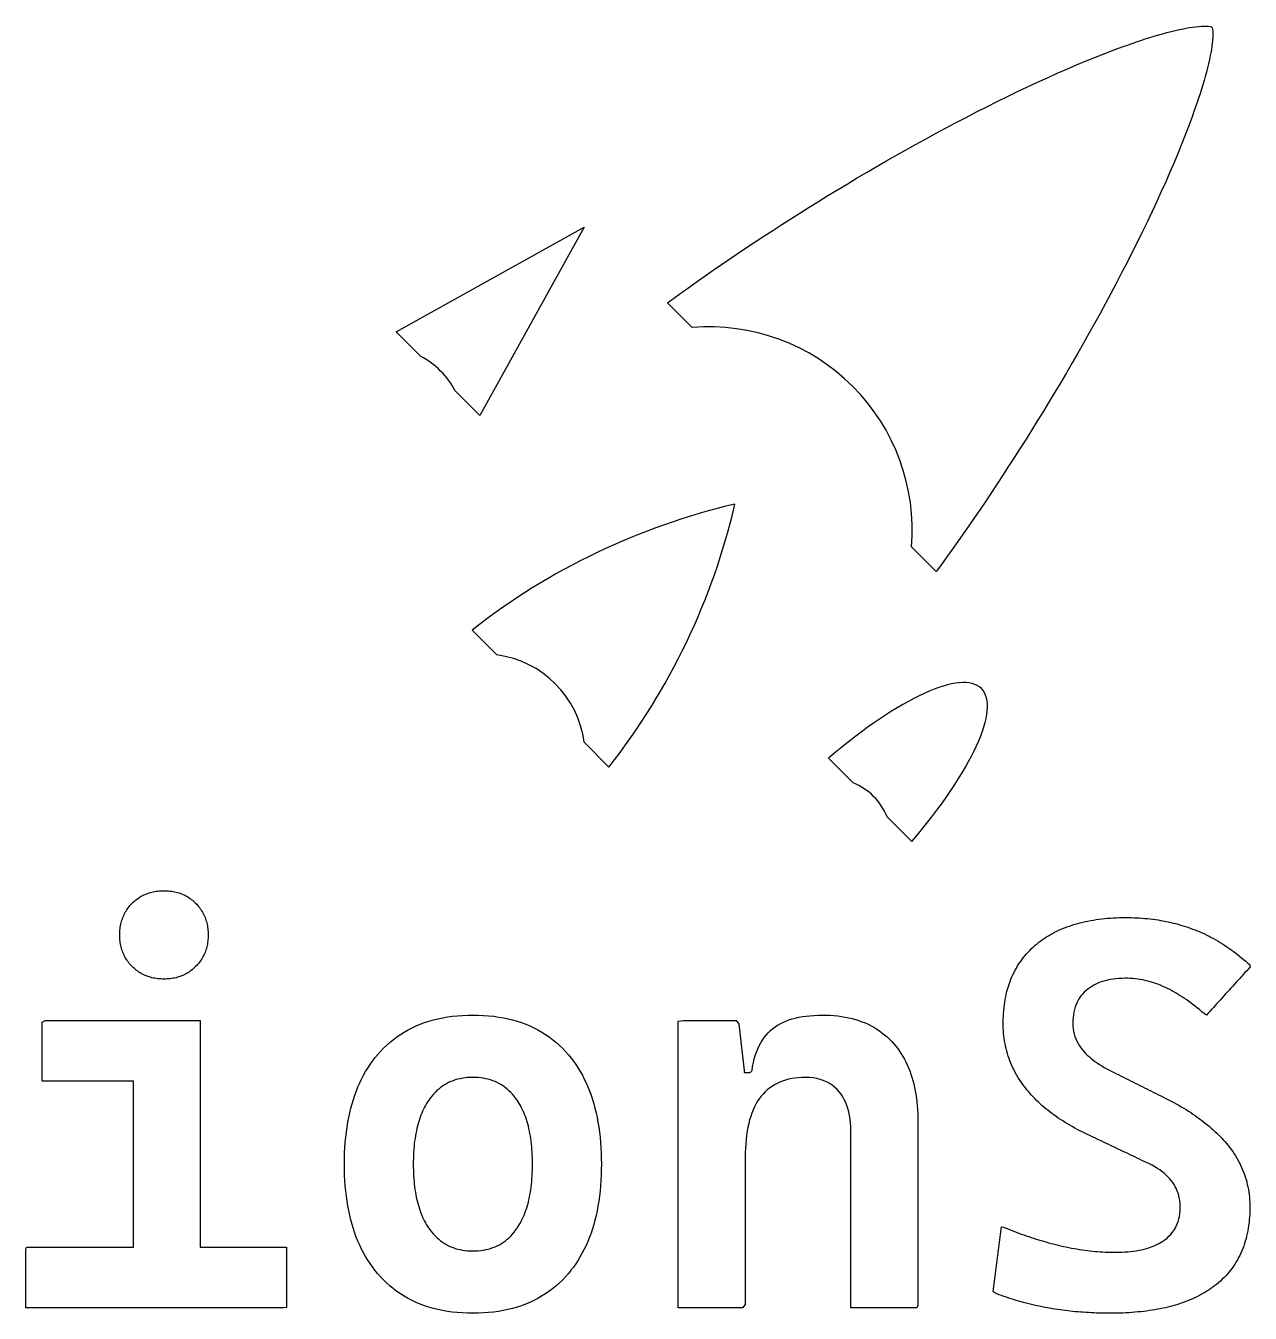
# Model space of a CAD drawing. Header units: millimetres. Extents: x 0 to 60, y 0 to 24.2.
# Drawn here: x 16.66 to 37.69, y 2.05 to 24.15 of the extents above; entities that cross this region are included whole.
import ezdxf

# ---------------------------------------------------------------- set-up
doc = ezdxf.new("R2010")
doc.units = ezdxf.units.MM
doc.layers.add('OUTLINE', color=7, linetype='Continuous')

msp = doc.modelspace()

# ---------------------------------------------------------------- linework, layer by layer
at = {"layer": 'OUTLINE'}
for p, q in [((23.0205, 18.8981), (26.2504, 20.6924)), ((26.2504, 20.6924), (24.456, 17.4626)), ((28.1023, 18.9716), (27.678, 19.3958)), ((23.4448, 18.4738), (23.0205, 18.8981)), ((24.456, 17.4626), (24.0318, 17.8868)), ((32.293, 14.7808), (31.8687, 15.2051)), ((24.7471, 13.3511), (24.3228, 13.7754)), ((26.6726, 11.4256), (26.2483, 11.8499)), ((30.8686, 11.1524), (30.4443, 11.5766)), ((31.8728, 10.1482), (31.4485, 10.5725))]:
    msp.add_line(p, q, dxfattribs=at)
for points in [[(19.0864, 7.7865), (19.0595, 7.7854), (19.0321, 7.785), (19.0048, 7.7854), (18.9779, 7.7865), (18.9514, 7.7884), (18.9253, 7.791), (18.8995, 7.7943), (18.8742, 7.7984), (18.8493, 7.8032), (18.8248, 7.8088), (18.8007, 7.8151), (18.777, 7.8222), (18.7538, 7.83), (18.7309, 7.8385), (18.7084, 7.8478), (18.6863, 7.8579), (18.6646, 7.8686), (18.6434, 7.8801), (18.6225, 7.8924), (18.602, 7.9054), (18.582, 7.9192), (18.5623, 7.9337), (18.543, 7.9489), (18.5242, 7.9649), (18.5057, 7.9816), (18.4877, 7.9991), (18.4702, 8.0171), (18.4535, 8.0355), (18.4375, 8.0544), (18.4223, 8.0736), (18.4078, 8.0933), (18.394, 8.1133), (18.381, 8.1338), (18.3688, 8.1547), (18.3572, 8.1759), (18.3465, 8.1976), (18.3364, 8.2197), (18.3271, 8.2422), (18.3186, 8.2651), (18.3108, 8.2884), (18.3037, 8.312), (18.2974, 8.3361), (18.2918, 8.3606), (18.287, 8.3856), (18.2829, 8.4109), (18.2795, 8.4366), (18.2769, 8.4627), (18.2751, 8.4892), (18.274, 8.5161), (18.2736, 8.5435), (18.274, 8.5708), (18.2751, 8.5977), (18.2769, 8.6243), (18.2795, 8.6504), (18.2829, 8.6761), (18.287, 8.7014), (18.2918, 8.7263), (18.2974, 8.7508), (18.3037, 8.7749), (18.3107, 8.7986), (18.3185, 8.8219), (18.3271, 8.8448), (18.3364, 8.8673), (18.3464, 8.8894), (18.3572, 8.911), (18.3687, 8.9323), (18.381, 8.9532), (18.394, 8.9736), (18.4077, 8.9937), (18.4222, 9.0134), (18.4374, 9.0326), (18.4534, 9.0515), (18.4701, 9.0699), (18.4876, 9.0879), (18.5056, 9.1054), (18.5241, 9.1221), (18.5429, 9.1381), (18.5622, 9.1533), (18.5818, 9.1678), (18.6019, 9.1816), (18.6224, 9.1946), (18.6432, 9.2068), (18.6645, 9.2184), (18.6862, 9.2291), (18.7083, 9.2392), (18.7308, 9.2485), (18.7536, 9.257), (18.7769, 9.2648), (18.8006, 9.2719), (18.8247, 9.2782), (18.8492, 9.2838), (18.8741, 9.2886), (18.8994, 9.2927), (18.9251, 9.296), (18.9513, 9.2986), (18.9778, 9.3005), (19.0047, 9.3016), (19.032, 9.302), (19.0594, 9.3016), (19.0863, 9.3005), (19.1128, 9.2987), (19.1389, 9.2961), (19.1647, 9.2927), (19.19, 9.2886), (19.2149, 9.2838), (19.2394, 9.2782), (19.2635, 9.2719), (19.2872, 9.2649), (19.3105, 9.2571), (19.3334, 9.2485), (19.3558, 9.2392), (19.3779, 9.2292), (19.3996, 9.2184), (19.4209, 9.2069), (19.4417, 9.1946), (19.4622, 9.1816), (19.4823, 9.1679), (19.5019, 9.1534), (19.5212, 9.1382), (19.54, 9.1222), (19.5585, 9.1055), (19.5765, 9.088), (19.594, 9.07), (19.6107, 9.0515), (19.6267, 9.0327), (19.6419, 9.0134), (19.6564, 8.9938), (19.6702, 8.9737), (19.6832, 8.9533), (19.6954, 8.9324), (19.7069, 8.9111), (19.7177, 8.8894), (19.7278, 8.8674), (19.737, 8.8449), (19.7456, 8.822), (19.7534, 8.7987), (19.7605, 8.775), (19.7668, 8.7509), (19.7724, 8.7264), (19.7772, 8.7015), (19.7813, 8.6762), (19.7846, 8.6505), (19.7872, 8.6244), (19.7891, 8.5978), (19.7902, 8.5709), (19.7906, 8.5436), (19.7902, 8.5162), (19.7891, 8.4893), (19.7872, 8.4628), (19.7846, 8.4367), (19.7813, 8.411), (19.7772, 8.3856), (19.7724, 8.3607), (19.7668, 8.3362), (19.7605, 8.3121), (19.7534, 8.2884), (19.7456, 8.2652), (19.7371, 8.2423), (19.7278, 8.2198), (19.7177, 8.1977), (19.707, 8.176), (19.6954, 8.1548), (19.6832, 8.1339), (19.6702, 8.1134), (19.6564, 8.0934), (19.6419, 8.0737), (19.6267, 8.0545), (19.6107, 8.0356), (19.594, 8.0172), (19.5765, 7.9991), (19.5585, 7.9817), (19.5401, 7.9649), (19.5212, 7.949), (19.502, 7.9337), (19.4823, 7.9192), (19.4623, 7.9055), (19.4418, 7.8924), (19.4209, 7.8802), (19.3997, 7.8687), (19.378, 7.8579), (19.3559, 7.8478), (19.3334, 7.8385), (19.3105, 7.83), (19.2873, 7.8222), (19.2636, 7.8151), (19.2395, 7.8088), (19.215, 7.8032), (19.1901, 7.7984), (19.1647, 7.7943), (19.139, 7.791), (19.1129, 7.7884)], [(35.388, 2.0486), (35.3327, 2.0478), (35.2768, 2.0475), (35.2302, 2.0477), (35.1838, 2.0481), (35.1375, 2.0489), (35.0914, 2.0501), (35.0454, 2.0515), (34.9997, 2.0533), (34.954, 2.0553), (34.9086, 2.0577), (34.8633, 2.0605), (34.8182, 2.0635), (34.7733, 2.0669), (34.7285, 2.0705), (34.6839, 2.0746), (34.6395, 2.0789), (34.5952, 2.0835), (34.5511, 2.0885), (34.5072, 2.0938), (34.4634, 2.0994), (34.4199, 2.1053), (34.3764, 2.1115), (34.3332, 2.1181), (34.2901, 2.125), (34.2472, 2.1322), (34.2044, 2.1397), (34.1577, 2.1483), (34.1108, 2.1574), (34.0643, 2.1669), (34.0182, 2.1767), (33.9726, 2.1868), (33.9273, 2.1973), (33.8824, 2.2082), (33.838, 2.2194), (33.7939, 2.231), (33.7503, 2.2429), (33.7071, 2.2552), (33.6643, 2.2679), (33.6218, 2.2809), (33.5798, 2.2942), (33.5382, 2.3079), (33.497, 2.322), (33.4563, 2.3364), (33.4159, 2.3512), (33.3759, 2.3664), (33.3363, 2.3819), (33.2972, 2.3977), (33.2679, 2.4199), (33.2737, 2.4645), (33.2796, 2.509), (33.2854, 2.5535), (33.2913, 2.598), (33.2972, 2.6425), (33.303, 2.687), (33.3089, 2.7316), (33.3147, 2.7761), (33.3206, 2.8206), (33.3265, 2.8651), (33.3323, 2.9096), (33.3382, 2.9541), (33.344, 2.9987), (33.3499, 3.0432), (33.3558, 3.0877), (33.3616, 3.1322), (33.3675, 3.1767), (33.3733, 3.2212), (33.3792, 3.2658), (33.3851, 3.3103), (33.3909, 3.3548), (33.3968, 3.3993), (33.4026, 3.4438), (33.4085, 3.4883), (33.4144, 3.5329), (33.4507, 3.5262), (33.494, 3.5082), (33.5372, 3.4906), (33.5803, 3.4733), (33.6234, 3.4564), (33.6664, 3.4399), (33.7093, 3.4237), (33.7522, 3.4079), (33.795, 3.3926), (33.8378, 3.3775), (33.8804, 3.3629), (33.923, 3.3486), (33.9656, 3.3347), (34.0081, 3.3212), (34.0505, 3.308), (34.0928, 3.2953), (34.1351, 3.2829), (34.1773, 3.2709), (34.2194, 3.2592), (34.2615, 3.2479), (34.3035, 3.237), (34.3454, 3.2265), (34.3873, 3.2164), (34.4301, 3.2064), (34.4771, 3.1958), (34.5238, 3.1858), (34.5703, 3.1763), (34.6165, 3.1674), (34.6624, 3.1589), (34.7081, 3.151), (34.7535, 3.1436), (34.7987, 3.1367), (34.8436, 3.1303), (34.8883, 3.1245), (34.9327, 3.1192), (34.9768, 3.1144), (35.0207, 3.1101), (35.0644, 3.1063), (35.1078, 3.1031), (35.1509, 3.1004), (35.1938, 3.0982), (35.2364, 3.0965), (35.2788, 3.0953), (35.3209, 3.0947), (35.3669, 3.0946), (35.4228, 3.0954), (35.4772, 3.0972), (35.5303, 3.1001), (35.5819, 3.1039), (35.6321, 3.1089), (35.6809, 3.1148), (35.7283, 3.1218), (35.7742, 3.1298), (35.8188, 3.1388), (35.8619, 3.1489), (35.9036, 3.1599), (35.9439, 3.1721), (35.9828, 3.1852), (36.0202, 3.1994), (36.0563, 3.2146), (36.0909, 3.2308), (36.1241, 3.2481), (36.1559, 3.2664), (36.1862, 3.2857), (36.2209, 3.3103), (36.256, 3.3385), (36.2886, 3.3684), (36.3187, 3.3999), (36.3462, 3.433), (36.3712, 3.4678), (36.3936, 3.5042), (36.4135, 3.5422), (36.4309, 3.5818), (36.4457, 3.6231), (36.458, 3.666), (36.4678, 3.7105), (36.475, 3.7567), (36.4797, 3.8045), (36.4818, 3.8539), (36.4815, 3.9002), (36.4789, 3.9435), (36.4741, 3.9859), (36.467, 4.0273), (36.4576, 4.0677), (36.446, 4.1073), (36.4321, 4.1459), (36.416, 4.1835), (36.3976, 4.2202), (36.377, 4.256), (36.3541, 4.2908), (36.329, 4.3246), (36.3016, 4.3576), (36.2719, 4.3896), (36.24, 4.4206), (36.2058, 4.4507), (36.1694, 4.4799), (36.1307, 4.5081), (36.0898, 4.5353), (36.0466, 4.5617), (36.0012, 4.5871), (35.9535, 4.6115), (35.9057, 4.6342), (35.8652, 4.6535), (35.8246, 4.6727), (35.784, 4.692), (35.7435, 4.7113), (35.7029, 4.7305), (35.6624, 4.7498), (35.6218, 4.7691), (35.5813, 4.7884), (35.5407, 4.8076), (35.5002, 4.8269), (35.4596, 4.8462), (35.419, 4.8654), (35.3785, 4.8847), (35.3379, 4.904), (35.2974, 4.9232), (35.2568, 4.9425), (35.2163, 4.9618), (35.1757, 4.9811), (35.1352, 5.0003), (35.0946, 5.0196), (35.054, 5.0389), (35.0135, 5.0581), (34.9729, 5.0774), (34.9324, 5.0967), (34.8918, 5.116), (34.8468, 5.1374), (34.8016, 5.1595), (34.7571, 5.182), (34.7133, 5.2048), (34.6703, 5.228), (34.6279, 5.2515), (34.5863, 5.2753), (34.5453, 5.2995), (34.5051, 5.324), (34.4656, 5.3488), (34.4267, 5.374), (34.3886, 5.3995), (34.3512, 5.4254), (34.3145, 5.4516), (34.2785, 5.4782), (34.2432, 5.5051), (34.2086, 5.5323), (34.1747, 5.5599), (34.1416, 5.5878), (34.1091, 5.616), (34.0773, 5.6446), (34.0463, 5.6736), (34.0159, 5.7028), (33.9862, 5.7325), (33.9573, 5.7624), (33.9291, 5.7927), (33.9015, 5.8233), (33.8747, 5.8543), (33.8486, 5.8856), (33.8232, 5.9173), (33.7959, 5.9528), (33.7689, 5.9895), (33.743, 6.0267), (33.7182, 6.0643), (33.6945, 6.1024), (33.6718, 6.1408), (33.6503, 6.1796), (33.6297, 6.2189), (33.6103, 6.2586), (33.5919, 6.2987), (33.5746, 6.3392), (33.5584, 6.3801), (33.5432, 6.4214), (33.5292, 6.4631), (33.5161, 6.5053), (33.5042, 6.5478), (33.4933, 6.5908), (33.4835, 6.6342), (33.4748, 6.678), (33.4671, 6.7222), (33.4605, 6.7668), (33.455, 6.8119), (33.4506, 6.8573), (33.4472, 6.9032), (33.4449, 6.9495), (33.4437, 6.9961), (33.4435, 7.0448), (33.4444, 7.0961), (33.4462, 7.1467), (33.449, 7.1966), (33.4528, 7.2458), (33.4577, 7.2943), (33.4635, 7.3421), (33.4702, 7.3891), (33.478, 7.4355), (33.4868, 7.4812), (33.4966, 7.5261), (33.5073, 7.5704), (33.5191, 7.614), (33.5318, 7.6568), (33.5455, 7.699), (33.5602, 7.7405), (33.576, 7.7812), (33.5927, 7.8213), (33.6103, 7.8606), (33.629, 7.8993), (33.6487, 7.9372), (33.6694, 7.9744), (33.691, 8.011), (33.7137, 8.0468), (33.7373, 8.0819), (33.7619, 8.1164), (33.7875, 8.1501), (33.8142, 8.1831), (33.8418, 8.2155), (33.8703, 8.2471), (33.8999, 8.278), (33.9305, 8.3082), (33.9621, 8.3377), (33.9946, 8.3665), (34.0247, 8.3918), (34.0554, 8.4163), (34.0867, 8.4402), (34.1188, 8.4633), (34.1515, 8.4858), (34.1848, 8.5076), (34.2188, 8.5287), (34.2535, 8.5491), (34.2889, 8.5688), (34.3249, 8.5879), (34.3616, 8.6062), (34.399, 8.6239), (34.437, 8.6408), (34.4756, 8.6571), (34.515, 8.6727), (34.555, 8.6876), (34.5957, 8.7018), (34.637, 8.7153), (34.679, 8.7281), (34.7217, 8.7403), (34.765, 8.7517), (34.809, 8.7625), (34.8537, 8.7726), (34.899, 8.782), (34.945, 8.7907), (34.9917, 8.7987), (35.039, 8.806), (35.087, 8.8126), (35.1357, 8.8186), (35.185, 8.8238), (35.235, 8.8284), (35.2856, 8.8323), (35.3369, 8.8355), (35.3889, 8.838), (35.4415, 8.8398), (35.4949, 8.8409), (35.5488, 8.8413), (35.5973, 8.8411), (35.6447, 8.8403), (35.6917, 8.8389), (35.7385, 8.8369), (35.785, 8.8344), (35.8312, 8.8312), (35.8771, 8.8275), (35.9227, 8.8231), (35.9681, 8.8182), (36.0131, 8.8127), (36.0579, 8.8066), (36.1024, 8.7999), (36.1466, 8.7926), (36.1905, 8.7847), (36.2342, 8.7763), (36.2775, 8.7672), (36.3206, 8.7576), (36.3634, 8.7474), (36.4059, 8.7365), (36.4481, 8.7251), (36.49, 8.7131), (36.5317, 8.7006), (36.573, 8.6874), (36.6141, 8.6736), (36.6549, 8.6593), (36.6954, 8.6443), (36.7359, 8.6287), (36.7767, 8.6122), (36.8173, 8.5951), (36.8576, 8.5774), (36.8976, 8.559), (36.9373, 8.54), (36.9768, 8.5204), (37.016, 8.5001), (37.0549, 8.4793), (37.0936, 8.4578), (37.132, 8.4356), (37.1701, 8.4129), (37.2079, 8.3895), (37.2455, 8.3655), (37.2828, 8.3408), (37.3199, 8.3155), (37.3566, 8.2896), (37.3931, 8.2631), (37.4294, 8.2359), (37.4653, 8.2082), (37.501, 8.1798), (37.5365, 8.1507), (37.5716, 8.121), (37.6065, 8.0908), (37.6411, 8.0598), (37.6755, 8.0283), (37.6851, 7.9958), (37.6549, 7.9625), (37.6248, 7.9292), (37.5946, 7.896), (37.5645, 7.8627), (37.5343, 7.8294), (37.5041, 7.7962), (37.474, 7.7629), (37.4438, 7.7296), (37.4137, 7.6964), (37.3835, 7.6631), (37.3533, 7.6298), (37.3232, 7.5966), (37.293, 7.5633), (37.2629, 7.5301), (37.2327, 7.4968), (37.2025, 7.4635), (37.1724, 7.4303), (37.1422, 7.397), (37.1121, 7.3637), (37.0819, 7.3305), (37.0518, 7.2972), (37.0216, 7.2639), (36.9914, 7.2307), (36.9613, 7.1974), (36.9311, 7.1641), (36.8938, 7.1921), (36.8559, 7.2244), (36.8182, 7.2559), (36.7805, 7.2865), (36.743, 7.3162), (36.7056, 7.345), (36.6684, 7.3729), (36.6312, 7.4), (36.5942, 7.4262), (36.5573, 7.4515), (36.5205, 7.4759), (36.4838, 7.4995), (36.4472, 7.5221), (36.4108, 7.5439), (36.3745, 7.5649), (36.3383, 7.5849), (36.3022, 7.6041), (36.2662, 7.6223), (36.2298, 7.64), (36.1863, 7.6599), (36.1429, 7.6785), (36.0994, 7.6958), (36.0561, 7.7117), (36.0127, 7.7263), (35.9693, 7.7395), (35.926, 7.7515), (35.8827, 7.7621), (35.8394, 7.7713), (35.7961, 7.7792), (35.7529, 7.7858), (35.7096, 7.7911), (35.6664, 7.795), (35.6232, 7.7976), (35.5801, 7.7989), (35.5309, 7.7988), (35.4781, 7.7972), (35.4268, 7.794), (35.3769, 7.7894), (35.3286, 7.7832), (35.2819, 7.7754), (35.2366, 7.7661), (35.1928, 7.7554), (35.1506, 7.743), (35.1098, 7.7292), (35.0706, 7.7138), (35.0329, 7.6968), (34.9967, 7.6784), (34.9621, 7.6584), (34.9289, 7.6369), (34.8973, 7.6138), (34.8655, 7.5879), (34.8342, 7.5587), (34.8051, 7.5277), (34.7785, 7.4951), (34.7541, 7.4607), (34.7321, 7.4246), (34.7124, 7.3867), (34.6951, 7.3471), (34.6801, 7.3058), (34.6675, 7.2628), (34.6572, 7.218), (34.6492, 7.1715), (34.6436, 7.1233), (34.6403, 7.0733), (34.6394, 7.0221), (34.641, 6.9757), (34.6452, 6.9303), (34.6522, 6.886), (34.6619, 6.8426), (34.6742, 6.8003), (34.6893, 6.759), (34.707, 6.7187), (34.7274, 6.6795), (34.7505, 6.6412), (34.7763, 6.604), (34.8048, 6.5679), (34.8304, 6.5385), (34.8576, 6.5095), (34.8865, 6.481), (34.9171, 6.4529), (34.9492, 6.4253), (34.9831, 6.3981), (35.0185, 6.3713), (35.0557, 6.345), (35.0944, 6.3192), (35.1349, 6.2938), (35.1769, 6.2688), (35.2206, 6.2443), (35.266, 6.2202), (35.3083, 6.199), (35.3485, 6.179), (35.3887, 6.159), (35.4289, 6.1389), (35.4691, 6.1189), (35.5093, 6.0989), (35.5495, 6.0789), (35.5897, 6.0589), (35.6299, 6.0389), (35.6701, 6.0189), (35.7103, 5.9989), (35.7505, 5.9789), (35.7907, 5.9589), (35.8309, 5.9389), (35.8711, 5.9189), (35.9113, 5.8989), (35.9515, 5.8789), (35.9917, 5.8589), (36.0319, 5.8389), (36.0721, 5.8189), (36.1123, 5.7989), (36.1525, 5.7789), (36.1927, 5.7589), (36.2367, 5.7369), (36.2825, 5.7135), (36.3275, 5.6899), (36.3719, 5.666), (36.4155, 5.6419), (36.4584, 5.6176), (36.5006, 5.593), (36.5421, 5.5682), (36.5829, 5.5432), (36.6229, 5.518), (36.6623, 5.4925), (36.7009, 5.4667), (36.7389, 5.4408), (36.7761, 5.4146), (36.8126, 5.3881), (36.8484, 5.3615), (36.8835, 5.3346), (36.9178, 5.3074), (36.9515, 5.28), (36.9844, 5.2524), (37.0167, 5.2246), (37.0482, 5.1965), (37.079, 5.1682), (37.1091, 5.1397), (37.1385, 5.1109), (37.1672, 5.0819), (37.1952, 5.0526), (37.2224, 5.0232), (37.249, 4.9935), (37.2748, 4.9635), (37.3002, 4.933), (37.329, 4.8969), (37.3566, 4.8603), (37.3832, 4.8232), (37.4086, 4.7858), (37.4328, 4.7479), (37.4559, 4.7096), (37.4779, 4.6708), (37.4987, 4.6317), (37.5184, 4.5921), (37.5369, 4.5521), (37.5543, 4.5116), (37.5705, 4.4707), (37.5856, 4.4294), (37.5996, 4.3877), (37.6124, 4.3456), (37.6241, 4.303), (37.6346, 4.26), (37.644, 4.2165), (37.6522, 4.1727), (37.6593, 4.1284), (37.6653, 4.0836), (37.6701, 4.0385), (37.6738, 3.9929), (37.6763, 3.9469), (37.6777, 3.9005), (37.678, 3.8523), (37.6771, 3.8012), (37.6753, 3.7508), (37.6724, 3.7011), (37.6685, 3.6521), (37.6636, 3.6039), (37.6576, 3.5563), (37.6506, 3.5095), (37.6425, 3.4634), (37.6334, 3.418), (37.6233, 3.3733), (37.6121, 3.3293), (37.5999, 3.2861), (37.5867, 3.2436), (37.5725, 3.2018), (37.5572, 3.1607), (37.5408, 3.1203), (37.5235, 3.0806), (37.5051, 3.0417), (37.4856, 3.0034), (37.4652, 2.9659), (37.4437, 2.9291), (37.4211, 2.893), (37.3975, 2.8576), (37.3729, 2.823), (37.3473, 2.789), (37.3206, 2.7558), (37.2929, 2.7233), (37.2642, 2.6915), (37.2344, 2.6604), (37.2036, 2.6301), (37.1717, 2.6004), (37.1388, 2.5715), (37.1049, 2.5433), (37.07, 2.5158), (37.0398, 2.4933), (37.0097, 2.4718), (36.9789, 2.4508), (36.9475, 2.4304), (36.9155, 2.4105), (36.8828, 2.3912), (36.8495, 2.3723), (36.8155, 2.354), (36.7809, 2.3363), (36.7456, 2.319), (36.7097, 2.3023), (36.6731, 2.2862), (36.6359, 2.2705), (36.5981, 2.2554), (36.5596, 2.2408), (36.5205, 2.2268), (36.4807, 2.2132), (36.4403, 2.2002), (36.3992, 2.1878), (36.3575, 2.1758), (36.3151, 2.1644), (36.2721, 2.1536), (36.2285, 2.1432), (36.1842, 2.1334), (36.1393, 2.1241), (36.0937, 2.1154), (36.0475, 2.1072), (36.0006, 2.0995), (35.9531, 2.0923), (35.9049, 2.0857), (35.8561, 2.0796), (35.8067, 2.074), (35.7566, 2.069), (35.7059, 2.0645), (35.6545, 2.0605), (35.6025, 2.057), (35.5498, 2.0541), (35.4965, 2.0517), (35.4425, 2.0499)], [(24.4284, 2.0488), (24.3369, 2.0475), (24.2457, 2.0488), (24.1563, 2.0527), (24.0687, 2.0592), (23.9829, 2.0682), (23.899, 2.0799), (23.8168, 2.0942), (23.7364, 2.111), (23.6579, 2.1305), (23.5812, 2.1525), (23.5062, 2.1772), (23.4331, 2.2044), (23.3618, 2.2342), (23.2923, 2.2666), (23.2247, 2.3016), (23.1588, 2.3392), (23.0947, 2.3794), (23.0325, 2.4222), (22.972, 2.4676), (22.9134, 2.5156), (22.8566, 2.5661), (22.8016, 2.6193), (22.7484, 2.675), (22.6983, 2.7318), (22.6538, 2.7862), (22.6112, 2.8423), (22.5703, 2.9001), (22.5313, 2.9597), (22.494, 3.021), (22.4586, 3.084), (22.425, 3.1487), (22.3933, 3.2152), (22.3633, 3.2833), (22.3352, 3.3532), (22.3088, 3.4249), (22.2843, 3.4982), (22.2616, 3.5733), (22.2408, 3.6501), (22.2217, 3.7286), (22.2045, 3.8088), (22.1891, 3.8908), (22.1755, 3.9744), (22.1637, 4.0598), (22.1537, 4.147), (22.1456, 4.2358), (22.1392, 4.3264), (22.1347, 4.4187), (22.132, 4.5127), (22.1312, 4.6084), (22.1321, 4.7044), (22.1348, 4.7985), (22.1394, 4.891), (22.1458, 4.9817), (22.154, 5.0706), (22.164, 5.1579), (22.1758, 5.2434), (22.1894, 5.3271), (22.2049, 5.4091), (22.2221, 5.4894), (22.2412, 5.5679), (22.2621, 5.6447), (22.2847, 5.7197), (22.3093, 5.793), (22.3356, 5.8645), (22.3637, 5.9344), (22.3936, 6.0024), (22.4254, 6.0688), (22.459, 6.1334), (22.4944, 6.1962), (22.5316, 6.2573), (22.5706, 6.3167), (22.6114, 6.3744), (22.654, 6.4303), (22.6985, 6.4844), (22.7485, 6.541), (22.8018, 6.5966), (22.8568, 6.6496), (22.9137, 6.7), (22.9724, 6.7478), (23.0329, 6.793), (23.0952, 6.8357), (23.1593, 6.8757), (23.2252, 6.9132), (23.293, 6.9481), (23.3625, 6.9804), (23.4339, 7.0101), (23.5071, 7.0372), (23.5821, 7.0617), (23.6589, 7.0837), (23.7375, 7.1031), (23.8179, 7.1198), (23.9001, 7.134), (23.9842, 7.1456), (24.0701, 7.1546), (24.1577, 7.161), (24.2472, 7.1649), (24.3385, 7.1661), (24.43, 7.1648), (24.5197, 7.1609), (24.6076, 7.1544), (24.6936, 7.1453), (24.7777, 7.1336), (24.8601, 7.1194), (24.9406, 7.1026), (25.0192, 7.0832), (25.0961, 7.0612), (25.1711, 7.0366), (25.2442, 7.0095), (25.3156, 6.9798), (25.3851, 6.9475), (25.4527, 6.9126), (25.5186, 6.8751), (25.5826, 6.8351), (25.6447, 6.7924), (25.705, 6.7472), (25.7635, 6.6995), (25.8202, 6.6491), (25.875, 6.5961), (25.928, 6.5406), (25.9778, 6.4841), (26.0221, 6.4299), (26.0645, 6.374), (26.1052, 6.3163), (26.1441, 6.2569), (26.1811, 6.1957), (26.2163, 6.1328), (26.2498, 6.0682), (26.2814, 6.0018), (26.3112, 5.9337), (26.3392, 5.8638), (26.3654, 5.7922), (26.3898, 5.7188), (26.4124, 5.6437), (26.4332, 5.5669), (26.4522, 5.4883), (26.4694, 5.408), (26.4847, 5.3259), (26.4983, 5.2421), (26.51, 5.1566), (26.52, 5.0693), (26.5281, 4.9803), (26.5344, 4.8895), (26.5389, 4.797), (26.5416, 4.7027), (26.5425, 4.6067), (26.5416, 4.511), (26.5389, 4.4169), (26.5344, 4.3246), (26.528, 4.2341), (26.5199, 4.1452), (26.5099, 4.0581), (26.4981, 3.9727), (26.4845, 3.889), (26.4691, 3.807), (26.4519, 3.7268), (26.4329, 3.6483), (26.4121, 3.5715), (26.3894, 3.4964), (26.365, 3.4231), (26.3387, 3.3515), (26.3106, 3.2816), (26.2807, 3.2134), (26.249, 3.147), (26.2155, 3.0823), (26.1801, 3.0193), (26.143, 2.958), (26.104, 2.8985), (26.0633, 2.8406), (26.0207, 2.7846), (25.9763, 2.7302), (25.9263, 2.6734), (25.8733, 2.6178), (25.8185, 2.5648), (25.7618, 2.5143), (25.7033, 2.4665), (25.6429, 2.4212), (25.5808, 2.3785), (25.5168, 2.3385), (25.4509, 2.301), (25.3833, 2.266), (25.3138, 2.2337), (25.2424, 2.204), (25.1693, 2.1768), (25.0943, 2.1522), (25.0175, 2.1303), (24.9388, 2.1109), (24.8583, 2.0941), (24.776, 2.0798), (24.6918, 2.0682), (24.6059, 2.0591), (24.518, 2.0527)], [(29.0135, 4.5069), (29.0135, 4.4064), (29.0135, 4.306), (29.0135, 4.2055), (29.0135, 4.1051), (29.0135, 4.0046), (29.0135, 3.9042), (29.0135, 3.8037), (29.0135, 3.7033), (29.0135, 3.6028), (29.0135, 3.5024), (29.0135, 3.4019), (29.0135, 3.3015), (29.0135, 3.201), (29.0135, 3.1006), (29.0135, 3.0001), (29.0135, 2.8997), (29.0135, 2.7992), (29.0135, 2.6988), (29.0135, 2.5983), (29.0135, 2.4979), (29.0135, 2.3974), (29.0135, 2.297), (29.0135, 2.1965), (28.969, 2.1406), (28.8686, 2.1406), (28.7681, 2.1406), (28.6677, 2.1406), (28.5672, 2.1406), (28.4668, 2.1406), (28.3663, 2.1406), (28.2659, 2.1406), (28.1654, 2.1406), (28.065, 2.1406), (27.9645, 2.1406), (27.8641, 2.1406), (27.8641, 2.241), (27.8641, 2.3415), (27.8641, 2.4419), (27.8641, 2.5424), (27.8641, 2.6428), (27.8641, 2.7433), (27.8641, 2.8437), (27.8641, 2.9442), (27.8641, 3.0446), (27.8641, 3.1451), (27.8641, 3.2455), (27.8641, 3.346), (27.8641, 3.4464), (27.8641, 3.5469), (27.8641, 3.6473), (27.8641, 3.7478), (27.8641, 3.8482), (27.8641, 3.9487), (27.8641, 4.0491), (27.8641, 4.1496), (27.8641, 4.25), (27.8641, 4.3504), (27.8641, 4.4509), (27.8641, 4.5513), (27.8641, 4.6518), (27.8641, 4.7522), (27.8641, 4.8527), (27.8641, 4.9531), (27.8641, 5.0536), (27.8641, 5.154), (27.8641, 5.2545), (27.8641, 5.3549), (27.8641, 5.4554), (27.8641, 5.5558), (27.8641, 5.6563), (27.8641, 5.7567), (27.8641, 5.8572), (27.8641, 5.9576), (27.8641, 6.0581), (27.8641, 6.1585), (27.8641, 6.259), (27.8641, 6.3594), (27.8641, 6.4599), (27.8641, 6.5603), (27.8641, 6.6608), (27.8641, 6.7612), (27.8641, 6.8617), (27.8641, 6.9621), (27.8641, 7.0626), (27.9541, 7.0731), (28.0545, 7.0731), (28.155, 7.0731), (28.2554, 7.0731), (28.3559, 7.0731), (28.4563, 7.0731), (28.5567, 7.0731), (28.6572, 7.0731), (28.7576, 7.0731), (28.8581, 7.0731), (28.9039, 7.012), (28.9151, 6.9122), (28.9262, 6.8124), (28.9374, 6.7125), (28.9485, 6.6127), (28.9597, 6.5129), (28.9708, 6.413), (28.982, 6.3132), (28.9931, 6.2134), (28.9969, 6.1797), (29.0375, 6.1797), (29.097, 6.1797), (29.1297, 6.2165), (29.14, 6.2845), (29.1527, 6.3499), (29.1678, 6.4128), (29.1852, 6.4731), (29.205, 6.5309), (29.2271, 6.5861), (29.2516, 6.6388), (29.2785, 6.6889), (29.3077, 6.7365), (29.3393, 6.7815), (29.3732, 6.824), (29.4095, 6.8639), (29.4482, 6.9013), (29.4877, 6.9349), (29.5275, 6.9646), (29.5698, 6.9923), (29.6144, 7.018), (29.6614, 7.0416), (29.7109, 7.0631), (29.7627, 7.0826), (29.8169, 7.1001), (29.8735, 7.1155), (29.9325, 7.1289), (29.9939, 7.1402), (30.0577, 7.1495), (30.1239, 7.1567), (30.1925, 7.1619), (30.2635, 7.165), (30.3369, 7.1661), (30.4059, 7.1653), (30.4732, 7.1625), (30.5392, 7.1579), (30.6038, 7.1514), (30.667, 7.1431), (30.7288, 7.1329), (30.7892, 7.1208), (30.8483, 7.1068), (30.9059, 7.091), (30.9621, 7.0733), (31.0169, 7.0537), (31.0704, 7.0322), (31.1224, 7.0089), (31.1731, 6.9837), (31.2223, 6.9566), (31.2702, 6.9277), (31.3166, 6.8969), (31.3617, 6.8642), (31.4054, 6.8297), (31.4476, 6.7933), (31.4885, 6.755), (31.528, 6.7148), (31.5649, 6.6741), (31.599, 6.6336), (31.6315, 6.5917), (31.6626, 6.5486), (31.6923, 6.5041), (31.7205, 6.4582), (31.7472, 6.411), (31.7724, 6.3625), (31.7962, 6.3126), (31.8185, 6.2614), (31.8394, 6.2089), (31.8588, 6.155), (31.8767, 6.0998), (31.8931, 6.0433), (31.9081, 5.9854), (31.9217, 5.9262), (31.9337, 5.8657), (31.9444, 5.8038), (31.9535, 5.7405), (31.9612, 5.676), (31.9674, 5.6101), (31.9721, 5.5429), (31.9754, 5.4743), (31.9773, 5.4044), (31.9777, 5.3362), (31.9777, 5.2767), (31.9777, 5.2172), (31.9777, 5.1577), (31.9777, 5.0982), (31.9777, 5.0386), (31.9777, 4.9791), (31.9777, 4.9196), (31.9777, 4.8601), (31.9777, 4.8006), (31.9777, 4.741), (31.9777, 4.6815), (31.9777, 4.622), (31.9777, 4.5625), (31.9777, 4.5029), (31.9777, 4.4434), (31.9777, 4.3839), (31.9777, 4.3244), (31.9777, 4.2649), (31.9777, 4.2053), (31.9777, 4.1458), (31.9777, 4.0863), (31.9777, 4.0268), (31.9777, 3.9672), (31.9777, 3.9077), (31.9777, 3.8482), (31.9777, 3.7887), (31.9777, 3.7292), (31.9777, 3.6696), (31.9777, 3.6101), (31.9777, 3.5506), (31.9777, 3.4911), (31.9777, 3.4316), (31.9777, 3.372), (31.9777, 3.3125), (31.9777, 3.253), (31.9777, 3.1935), (31.9777, 3.1339), (31.9777, 3.0744), (31.9777, 3.0149), (31.9777, 2.9554), (31.9777, 2.8959), (31.9777, 2.8363), (31.9777, 2.7768), (31.9777, 2.7173), (31.9777, 2.6578), (31.9777, 2.5982), (31.9777, 2.5387), (31.9777, 2.4792), (31.9777, 2.4197), (31.9777, 2.3602), (31.9777, 2.3006), (31.9777, 2.2411), (31.9777, 2.1816), (31.9592, 2.1406), (31.8997, 2.1406), (31.8401, 2.1406), (31.7806, 2.1406), (31.7211, 2.1406), (31.6616, 2.1406), (31.602, 2.1406), (31.5425, 2.1406), (31.483, 2.1406), (31.4235, 2.1406), (31.364, 2.1406), (31.3044, 2.1406), (31.2449, 2.1406), (31.1854, 2.1406), (31.1259, 2.1406), (31.0663, 2.1406), (31.0068, 2.1406), (30.9473, 2.1406), (30.8878, 2.1406), (30.8283, 2.1406), (30.8283, 2.2001), (30.8283, 2.2596), (30.8283, 2.3191), (30.8283, 2.3787), (30.8283, 2.4382), (30.8283, 2.4977), (30.8283, 2.5572), (30.8283, 2.6167), (30.8283, 2.6763), (30.8283, 2.7358), (30.8283, 2.7953), (30.8283, 2.8548), (30.8283, 2.9143), (30.8283, 2.9739), (30.8283, 3.0334), (30.8283, 3.0929), (30.8283, 3.1524), (30.8283, 3.212), (30.8283, 3.2715), (30.8283, 3.331), (30.8283, 3.3905), (30.8283, 3.45), (30.8283, 3.5096), (30.8283, 3.5691), (30.8283, 3.6286), (30.8283, 3.6881), (30.8283, 3.7477), (30.8283, 3.8072), (30.8283, 3.8667), (30.8283, 3.9262), (30.8283, 3.9857), (30.8283, 4.0453), (30.8283, 4.1048), (30.8283, 4.1643), (30.8283, 4.2238), (30.8283, 4.2834), (30.8283, 4.3429), (30.8283, 4.4024), (30.8283, 4.4619), (30.8283, 4.5214), (30.8283, 4.581), (30.8283, 4.6405), (30.8283, 4.7), (30.8283, 4.7595), (30.8283, 4.819), (30.8283, 4.8786), (30.8283, 4.9381), (30.8283, 4.9976), (30.8283, 5.0571), (30.8283, 5.1167), (30.8282, 5.1785), (30.8264, 5.2492), (30.8218, 5.3171), (30.8146, 5.3824), (30.8047, 5.445), (30.792, 5.5048), (30.7767, 5.562), (30.7587, 5.6165), (30.738, 5.6683), (30.7146, 5.7173), (30.6884, 5.7637), (30.6596, 5.8074), (30.6281, 5.8484), (30.5901, 5.8907), (30.5486, 5.9296), (30.5042, 5.9645), (30.457, 5.9952), (30.407, 6.0219), (30.3542, 6.0445), (30.2985, 6.0629), (30.24, 6.0773), (30.1786, 6.0876), (30.1145, 6.0938), (30.0475, 6.0959), (29.9854, 6.0947), (29.9254, 6.0909), (29.8673, 6.0846), (29.8111, 6.0758), (29.7568, 6.0644), (29.7045, 6.0505), (29.654, 6.0341), (29.6055, 6.0151), (29.5588, 5.9936), (29.5141, 5.9696), (29.4713, 5.943), (29.4304, 5.9139), (29.3915, 5.8823), (29.3544, 5.8481), (29.3192, 5.8114), (29.286, 5.7722), (29.2547, 5.7305), (29.2252, 5.6862), (29.1977, 5.6393), (29.1721, 5.59), (29.1485, 5.5381), (29.1267, 5.4837), (29.1068, 5.4267), (29.0889, 5.3672), (29.0729, 5.3052), (29.0588, 5.2406), (29.0466, 5.1735), (29.0363, 5.1039), (29.0279, 5.0317), (29.0214, 4.9571), (29.0169, 4.8798), (29.0142, 4.8001), (29.0135, 4.7773), (29.0135, 4.7078), (29.0135, 4.6073)], [(19.651, 6.9166), (19.651, 6.8384), (19.651, 6.7939), (19.651, 6.7601), (19.651, 6.6819), (19.651, 6.6731), (19.651, 6.6036), (19.651, 6.5523), (19.651, 6.5254), (19.651, 6.4472), (19.651, 6.4315), (19.651, 6.3689), (19.651, 6.3107), (19.651, 6.2907), (19.651, 6.2125), (19.651, 6.1899), (19.651, 6.1342), (19.651, 6.0691), (19.651, 6.056), (19.651, 5.9483), (19.651, 5.8275), (19.651, 5.7067), (19.651, 5.5859), (19.651, 5.4651), (19.651, 5.3444), (19.651, 5.2236), (19.651, 5.1028), (19.651, 4.982), (19.651, 4.8612), (19.651, 4.7404), (19.651, 4.6196), (19.651, 4.4988), (19.651, 4.378), (19.651, 4.2572), (19.651, 4.1364), (19.651, 4.0157), (19.651, 3.8949), (19.651, 3.7741), (19.651, 3.6533), (19.651, 3.5325), (19.651, 3.4117), (19.651, 3.2909), (19.651, 3.1829), (19.6618, 3.1829), (19.7164, 3.1829), (19.7709, 3.1829), (19.8255, 3.1829), (19.8801, 3.1829), (19.9347, 3.1829), (19.9892, 3.1829), (20.0438, 3.1829), (20.0984, 3.1829), (20.153, 3.1829), (20.2076, 3.1829), (20.2621, 3.1829), (20.3167, 3.1829), (20.3713, 3.1829), (20.4259, 3.1829), (20.4805, 3.1829), (20.535, 3.1829), (20.5896, 3.1829), (20.6442, 3.1829), (20.6988, 3.1829), (20.7534, 3.1829), (20.8079, 3.1829), (20.8625, 3.1829), (20.9171, 3.1829), (20.9717, 3.1829), (21.0262, 3.1829), (21.0808, 3.1829), (21.1354, 3.1829), (21.1354, 3.1283), (21.1354, 3.0737), (21.1354, 3.0192), (21.1354, 2.9646), (21.1354, 2.91), (21.1354, 2.8554), (21.1354, 2.8009), (21.1354, 2.7463), (21.1354, 2.6917), (21.1354, 2.6371), (21.1354, 2.5825), (21.1354, 2.528), (21.1354, 2.4734), (21.1354, 2.4188), (21.1354, 2.3642), (21.1354, 2.3096), (21.1354, 2.2551), (21.1354, 2.2005), (21.1354, 2.1459), (21.0862, 2.1406), (21.0316, 2.1406), (20.977, 2.1406), (20.9224, 2.1406), (20.8679, 2.1406), (20.8133, 2.1406), (20.7587, 2.1406), (20.7041, 2.1406), (20.6495, 2.1406), (20.595, 2.1406), (20.5404, 2.1406), (20.4858, 2.1406), (20.4312, 2.1406), (20.3766, 2.1406), (20.3221, 2.1406), (20.2675, 2.1406), (20.2129, 2.1406), (20.1583, 2.1406), (20.1037, 2.1406), (20.0492, 2.1406), (19.9946, 2.1406), (19.94, 2.1406), (19.8854, 2.1406), (19.8308, 2.1406), (19.7763, 2.1406), (19.7217, 2.1406), (19.6671, 2.1406), (19.6125, 2.1406), (19.5934, 2.1406), (19.558, 2.1406), (19.4727, 2.1406), (19.3519, 2.1406), (19.2311, 2.1406), (19.1103, 2.1406), (18.9895, 2.1406), (18.8687, 2.1406), (18.7479, 2.1406), (18.6271, 2.1406), (18.5853, 2.1406), (18.5231, 2.1406), (18.5063, 2.1406), (18.461, 2.1406), (18.3989, 2.1406), (18.3367, 2.1406), (18.2746, 2.1406), (18.2124, 2.1406), (18.1503, 2.1406), (18.0881, 2.1406), (18.026, 2.1406), (17.9639, 2.1406), (17.9017, 2.1406), (17.8396, 2.1406), (17.7774, 2.1406), (17.7153, 2.1406), (17.6531, 2.1406), (17.591, 2.1406), (17.5289, 2.1406), (17.4667, 2.1406), (17.4046, 2.1406), (17.3424, 2.1406), (17.2803, 2.1406), (17.2181, 2.1406), (17.156, 2.1406), (17.0938, 2.1406), (17.0317, 2.1406), (16.9696, 2.1406), (16.9074, 2.1406), (16.8453, 2.1406), (16.7831, 2.1406), (16.721, 2.1406), (16.6588, 2.1406), (16.6588, 2.2027), (16.6588, 2.2649), (16.6588, 2.327), (16.6588, 2.3891), (16.6588, 2.4513), (16.6588, 2.5134), (16.6588, 2.5756), (16.6588, 2.6377), (16.6588, 2.6999), (16.6588, 2.762), (16.6588, 2.8241), (16.6588, 2.8863), (16.6588, 2.9484), (16.6588, 3.0106), (16.6588, 3.0727), (16.6588, 3.1349), (16.6729, 3.1829), (16.7351, 3.1829), (16.7972, 3.1829), (16.8594, 3.1829), (16.9215, 3.1829), (16.9837, 3.1829), (17.0458, 3.1829), (17.1079, 3.1829), (17.1701, 3.1829), (17.2322, 3.1829), (17.2944, 3.1829), (17.3565, 3.1829), (17.4187, 3.1829), (17.4808, 3.1829), (17.543, 3.1829), (17.6051, 3.1829), (17.6672, 3.1829), (17.7294, 3.1829), (17.7915, 3.1829), (17.8537, 3.1829), (17.9158, 3.1829), (17.978, 3.1829), (18.0401, 3.1829), (18.1022, 3.1829), (18.1644, 3.1829), (18.2265, 3.1829), (18.2887, 3.1829), (18.3508, 3.1829), (18.413, 3.1829), (18.4751, 3.1829), (18.5063, 3.1829), (18.5063, 3.2277), (18.5063, 3.3485), (18.5063, 3.4693), (18.5063, 3.5901), (18.5063, 3.7109), (18.5063, 3.8316), (18.5063, 3.9524), (18.5063, 4.0732), (18.5063, 4.194), (18.5063, 4.3148), (18.5063, 4.4356), (18.5063, 4.5564), (18.5063, 4.6772), (18.5063, 4.798), (18.5063, 4.9188), (18.5063, 5.0396), (18.5063, 5.1604), (18.5063, 5.2811), (18.5063, 5.4019), (18.5063, 5.5227), (18.5063, 5.6435), (18.5063, 5.7643), (18.5063, 5.8851), (18.5063, 6.0059), (18.5063, 6.0307), (18.5028, 6.0307), (18.4245, 6.0307), (18.3463, 6.0307), (18.2681, 6.0307), (18.1898, 6.0307), (18.1116, 6.0307), (18.0333, 6.0307), (17.9551, 6.0307), (17.8769, 6.0307), (17.7986, 6.0307), (17.7204, 6.0307), (17.6422, 6.0307), (17.5639, 6.0307), (17.4857, 6.0307), (17.4075, 6.0307), (17.3292, 6.0307), (17.251, 6.0307), (17.1728, 6.0307), (17.0945, 6.0307), (17.0163, 6.0307), (16.938, 6.0307), (16.938, 6.109), (16.938, 6.1872), (16.938, 6.2654), (16.938, 6.3437), (16.938, 6.4219), (16.938, 6.5001), (16.938, 6.5784), (16.938, 6.6566), (16.938, 6.7348), (16.938, 6.8131), (16.938, 6.8913), (16.938, 6.9695), (16.938, 7.0478), (16.991, 7.0731), (17.0692, 7.0731), (17.1475, 7.0731), (17.2257, 7.0731), (17.304, 7.0731), (17.3822, 7.0731), (17.4604, 7.0731), (17.5387, 7.0731), (17.6169, 7.0731), (17.6951, 7.0731), (17.7734, 7.0731), (17.8516, 7.0731), (17.9298, 7.0731), (18.0081, 7.0731), (18.0863, 7.0731), (18.1645, 7.0731), (18.2428, 7.0731), (18.321, 7.0731), (18.3993, 7.0731), (18.4775, 7.0731), (18.5557, 7.0731), (18.634, 7.0731), (18.7122, 7.0731), (18.7904, 7.0731), (18.8687, 7.0731), (18.9469, 7.0731), (19.0251, 7.0731), (19.1034, 7.0731), (19.1816, 7.0731), (19.2598, 7.0731), (19.3381, 7.0731), (19.4163, 7.0731), (19.4946, 7.0731), (19.5728, 7.0731), (19.651, 7.0731), (19.651, 6.9948)], [(24.2907, 3.1186), (24.3369, 3.1177), (24.3834, 3.1186), (24.4289, 3.1213), (24.4734, 3.1257), (24.5168, 3.1319), (24.5592, 3.1398), (24.6005, 3.1496), (24.6408, 3.161), (24.6801, 3.1743), (24.7183, 3.1893), (24.7555, 3.2061), (24.7917, 3.2247), (24.8268, 3.245), (24.8609, 3.2671), (24.8939, 3.291), (24.9259, 3.3166), (24.9569, 3.344), (24.9868, 3.3732), (25.0157, 3.4042), (25.0436, 3.4369), (25.0704, 3.4714), (25.096, 3.5073), (25.1152, 3.5365), (25.1337, 3.5666), (25.1515, 3.5976), (25.1686, 3.6294), (25.1849, 3.6621), (25.2005, 3.6958), (25.2154, 3.7303), (25.2295, 3.7656), (25.243, 3.8019), (25.2557, 3.8391), (25.2676, 3.8771), (25.2789, 3.916), (25.2894, 3.9558), (25.2992, 3.9965), (25.3083, 4.0381), (25.3166, 4.0805), (25.3243, 4.1239), (25.3312, 4.1681), (25.3373, 4.2132), (25.3428, 4.2592), (25.3475, 4.3061), (25.3515, 4.3539), (25.3548, 4.4025), (25.3574, 4.452), (25.3592, 4.5024), (25.3603, 4.5537), (25.3607, 4.6059), (25.3603, 4.6583), (25.3592, 4.7098), (25.3574, 4.7604), (25.3549, 4.8102), (25.3516, 4.859), (25.3476, 4.9069), (25.3429, 4.9539), (25.3375, 5), (25.3313, 5.0452), (25.3244, 5.0895), (25.3168, 5.133), (25.3084, 5.1755), (25.2994, 5.2171), (25.2896, 5.2578), (25.279, 5.2977), (25.2678, 5.3366), (25.2558, 5.3746), (25.2431, 5.4118), (25.2296, 5.448), (25.2155, 5.4833), (25.2006, 5.5178), (25.1849, 5.5513), (25.1686, 5.584), (25.1515, 5.6157), (25.1337, 5.6466), (25.1152, 5.6765), (25.0959, 5.7055), (25.0707, 5.7407), (25.0437, 5.7753), (25.0157, 5.8081), (24.9867, 5.8392), (24.9566, 5.8685), (24.9255, 5.896), (24.8934, 5.9217), (24.8603, 5.9457), (24.8262, 5.9679), (24.7911, 5.9883), (24.755, 6.0069), (24.7178, 6.0238), (24.6796, 6.0389), (24.6405, 6.0522), (24.6003, 6.0638), (24.559, 6.0736), (24.5168, 6.0816), (24.4736, 6.0878), (24.4293, 6.0923), (24.3841, 6.095), (24.3378, 6.0959), (24.2915, 6.095), (24.2462, 6.0924), (24.2019, 6.088), (24.1586, 6.0819), (24.1163, 6.0739), (24.0751, 6.0642), (24.0348, 6.0527), (23.9956, 6.0395), (23.9574, 6.0244), (23.9202, 6.0076), (23.884, 5.989), (23.8489, 5.9687), (23.8147, 5.9466), (23.7816, 5.9227), (23.7495, 5.897), (23.7184, 5.8696), (23.6883, 5.8403), (23.6592, 5.8094), (23.6311, 5.7766), (23.6041, 5.7421), (23.5787, 5.7067), (23.5594, 5.6776), (23.5408, 5.6477), (23.523, 5.6169), (23.5059, 5.5852), (23.4895, 5.5526), (23.4738, 5.5191), (23.4589, 5.4847), (23.4447, 5.4494), (23.4313, 5.4132), (23.4185, 5.3761), (23.4065, 5.3381), (23.3952, 5.2992), (23.3846, 5.2594), (23.3748, 5.2187), (23.3657, 5.1771), (23.3573, 5.1346), (23.3497, 5.0913), (23.3428, 5.047), (23.3366, 5.0018), (23.3311, 4.9557), (23.3263, 4.9087), (23.3223, 4.8608), (23.319, 4.8121), (23.3165, 4.7624), (23.3146, 4.7118), (23.3135, 4.6603), (23.3132, 4.608), (23.3135, 4.5558), (23.3146, 4.5045), (23.3164, 4.4541), (23.3189, 4.4045), (23.3222, 4.3559), (23.3262, 4.3081), (23.3309, 4.2612), (23.3364, 4.2152), (23.3426, 4.1701), (23.3495, 4.1259), (23.3572, 4.0825), (23.3655, 4.0401), (23.3747, 3.9985), (23.3845, 3.9578), (23.3951, 3.918), (23.4064, 3.879), (23.4184, 3.841), (23.4312, 3.8038), (23.4447, 3.7675), (23.4589, 3.7321), (23.4738, 3.6976), (23.4895, 3.6639), (23.506, 3.6312), (23.5231, 3.5993), (23.541, 3.5683), (23.5596, 3.5382), (23.5789, 3.509), (23.6044, 3.4733), (23.6314, 3.4386), (23.6594, 3.4057), (23.6885, 3.3746), (23.7185, 3.3453), (23.7496, 3.3177), (23.7817, 3.292), (23.8148, 3.268), (23.8489, 3.2457), (23.884, 3.2253), (23.9201, 3.2066), (23.9572, 3.1897), (23.9954, 3.1746), (24.0345, 3.1613), (24.0747, 3.1497), (24.1158, 3.1399), (24.158, 3.1319), (24.2012, 3.1257), (24.2454, 3.1213)]]:
    msp.add_lwpolyline(points, close=True, dxfattribs=at)
for centre, radius, start, end in [((28.3912, 15.494), 3.4895, -4.74889, 94.74889), ((22.7959, 17.238), 1.3958, 27.70125, 62.29875), ((31.4584, 4.6816), 11.5591, 103.10921, 128.11989), ((17.5788, 18.5612), 11.5591, -38.11989, -13.10921), ((24.5186, 11.6214), 1.7448, 7.52544, 82.47456), ((30.4775, 10.1813), 1.0469, 21.9405, 68.0595)]:
    msp.add_arc(centre, radius, start, end, dxfattribs=at)
for start_param, end_param in [(3.1415927, 4.4463775), (1.8368078, 3.1415927)]:
    msp.add_ellipse((30.4775, 10.1813), major_axis=(-2.5909, -2.5909), ratio=0.2857143, start_param=start_param, end_param=end_param, dxfattribs=at)
for points in [[(35.3477, 23.7371), (35.7591, 23.8918), (36.1686, 24.0272), (36.5376, 24.1018)], [(36.5376, 24.1018), (36.6661, 24.1278), (36.8259, 24.1527), (36.9417, 24.1467)], [(36.9417, 24.1467), (36.9755, 24.145), (37.0189, 24.1387), (37.0274, 24.1302)], [(37.0274, 24.1302), (37.0359, 24.1217), (37.0422, 24.0783), (37.0439, 24.0445)], [(37.0439, 24.0445), (37.0499, 23.9287), (37.0249, 23.7689), (36.999, 23.6404)], [(32.6266, 22.4856), (33.5916, 22.9931), (34.5058, 23.4205), (35.3477, 23.7371)], [(36.999, 23.6404), (36.9244, 23.2714), (36.789, 22.8619), (36.6343, 22.4505)], [(27.678, 19.3958), (28.9916, 20.3578), (30.7827, 21.5158), (32.6266, 22.4856)], [(36.6343, 22.4505), (36.3177, 21.6086), (35.8903, 20.6944), (35.3828, 19.7294)], [(35.3828, 19.7294), (34.413, 17.8855), (33.255, 16.0944), (32.293, 14.7808)]]:
    msp.add_open_spline(points, degree=3, dxfattribs=at)

doc.saveas('drawing.dxf')
